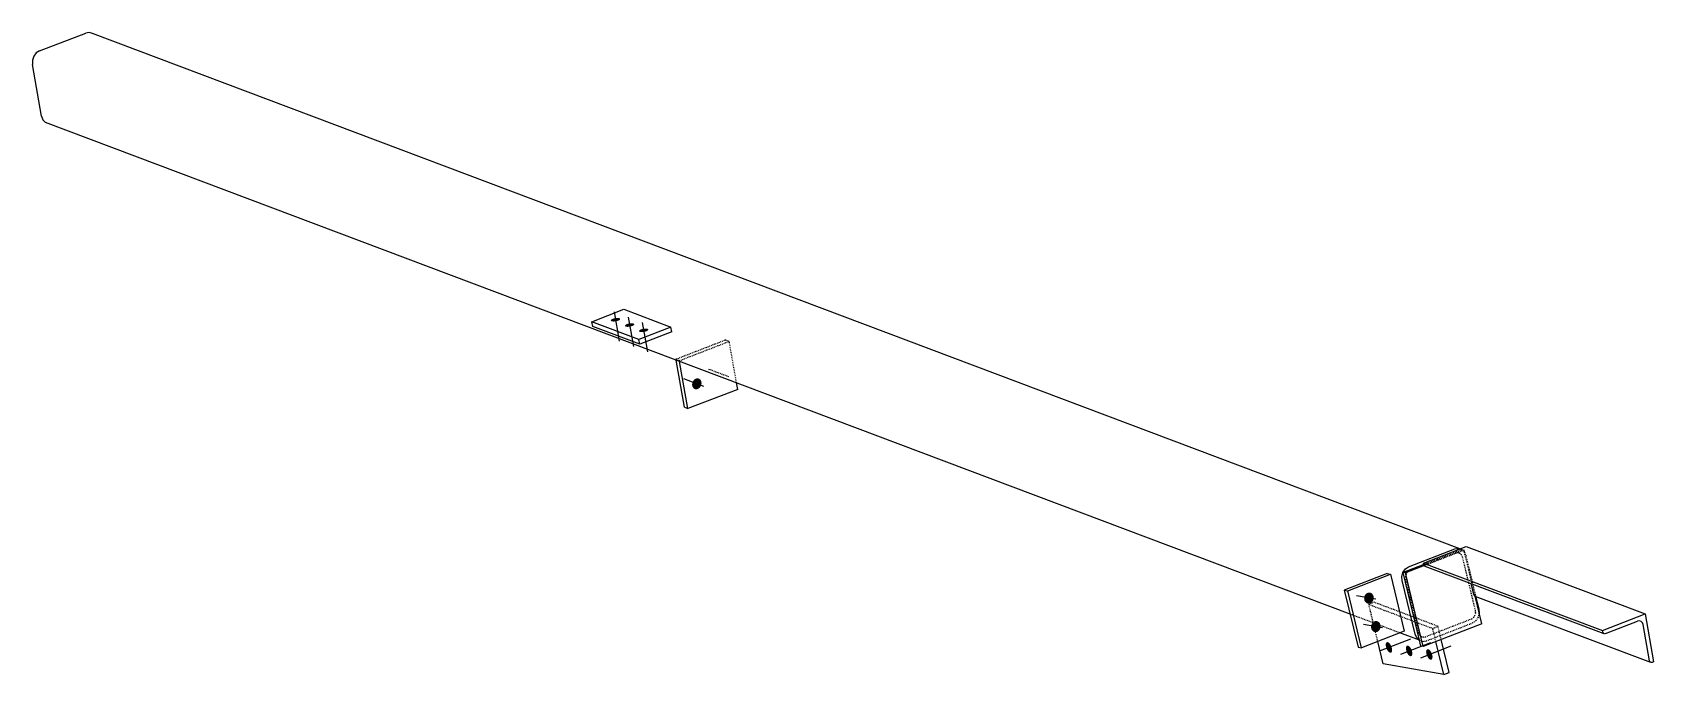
# Model space of a CAD drawing. Header units: millimetres. Extents: x 26 to 42465, y 8 to 1512.
# Drawn here: x 26 to 3779, y 26 to 1512 of the extents above; entities that cross this region are included whole.
import ezdxf

# ---------------------------------------------------------------- set-up
doc = ezdxf.new("R2010")
doc.units = ezdxf.units.MM
doc.linetypes.add('DXK_LINE_DOT2', pattern=[3.9198, 1.9599, -1.9599])
doc.layers.add('STÅL', color=7, linetype='Continuous')

msp = doc.modelspace()

# ---------------------------------------------------------------- hatches: boundary and pattern name
at = {"layer": 'STÅL', "linetype": 'Continuous'}
for points in [[(1376.9, 843.8), (1374.6, 843.4), (1372.4, 843.3), (1370.4, 843.3), (1368.6, 843.6), (1367.2, 844), (1366.1, 844.5), (1365.5, 845.2), (1365.4, 845.9), (1365.7, 846.8), (1366.5, 847.7), (1367.7, 848.5), (1369.3, 849.3), (1371.2, 850.1), (1373.3, 850.7), (1375.6, 851.2), (1377.8, 851.5), (1380, 851.6), (1382.1, 851.6), (1383.8, 851.4), (1385.3, 851), (1386.3, 850.4), (1386.9, 849.7), (1387.1, 849), (1386.7, 848.1), (1385.9, 847.3), (1384.7, 846.4), (1383.1, 845.6), (1381.2, 844.9), (1379.1, 844.2)], [(1409.5, 831.5), (1407.2, 831.1), (1405, 831), (1403, 831), (1401.2, 831.3), (1399.8, 831.7), (1398.7, 832.2), (1398.1, 832.9), (1398, 833.7), (1398.3, 834.5), (1399.1, 835.4), (1400.4, 836.2), (1402, 837), (1403.8, 837.8), (1406, 838.4), (1408.2, 838.9), (1410.5, 839.2), (1412.7, 839.3), (1414.7, 839.3), (1416.5, 839.1), (1417.9, 838.7), (1418.9, 838.1), (1419.6, 837.5), (1419.7, 836.7), (1419.4, 835.8), (1418.6, 835), (1417.3, 834.1), (1415.7, 833.3), (1413.8, 832.6), (1411.7, 831.9)], [(1442.1, 819.2), (1439.9, 818.9), (1437.7, 818.7), (1435.6, 818.8), (1433.9, 819), (1432.4, 819.4), (1431.4, 819.9), (1430.8, 820.6), (1430.6, 821.4), (1431, 822.2), (1431.8, 823.1), (1433, 823.9), (1434.6, 824.8), (1436.5, 825.5), (1438.6, 826.1), (1440.8, 826.6), (1443.1, 826.9), (1445.3, 827), (1447.3, 827), (1449.1, 826.8), (1450.5, 826.4), (1451.6, 825.8), (1452.2, 825.2), (1452.3, 824.4), (1452, 823.5), (1451.2, 822.7), (1450, 821.8), (1448.4, 821), (1446.5, 820.3), (1444.4, 819.6)], [(1554.6, 702.9), (1555.8, 705.3), (1557.3, 707.5), (1559.2, 709.3), (1561.3, 710.7), (1563.5, 711.5), (1565.8, 711.9), (1568, 711.6), (1570.1, 710.8), (1571.9, 709.6), (1573.4, 707.8), (1574.5, 705.7), (1575.2, 703.3), (1575.4, 700.7), (1575.2, 698), (1574.4, 695.4), (1573.2, 693), (1571.7, 690.8), (1569.8, 689), (1567.7, 687.6), (1565.5, 686.7), (1563.2, 686.4), (1561, 686.6), (1558.9, 687.4), (1557.1, 688.7), (1555.6, 690.5), (1554.5, 692.6), (1553.8, 695), (1553.6, 697.6), (1553.9, 700.3)], [(3109.6, 205.3), (3110.3, 207.9), (3111.4, 210.3), (3113, 212.5), (3114.8, 214.2), (3117, 215.4), (3119.2, 216.2), (3121.5, 216.3), (3123.8, 215.9), (3125.9, 215), (3127.8, 213.5), (3129.4, 211.6), (3130.6, 209.4), (3131.3, 206.9), (3131.6, 204.2), (3131.3, 201.5), (3130.6, 198.9), (3129.5, 196.5), (3127.9, 194.3), (3126.1, 192.6), (3124, 191.4), (3121.7, 190.6), (3119.4, 190.5), (3117.1, 190.9), (3115, 191.8), (3113.1, 193.3), (3111.5, 195.1), (3110.3, 197.4), (3109.6, 199.9), (3109.4, 202.6)], [(3125.6, 139.2), (3126.3, 141.9), (3127.4, 144.3), (3128.9, 146.4), (3130.8, 148.1), (3132.9, 149.4), (3135.2, 150.1), (3137.5, 150.3), (3139.8, 149.9), (3141.9, 148.9), (3143.8, 147.5), (3145.4, 145.6), (3146.5, 143.3), (3147.3, 140.8), (3147.5, 138.2), (3147.3, 135.5), (3146.6, 132.8), (3145.5, 130.4), (3143.9, 128.3), (3142.1, 126.6), (3139.9, 125.3), (3137.7, 124.6), (3135.4, 124.4), (3133.1, 124.8), (3131, 125.8), (3129.1, 127.2), (3127.5, 129.1), (3126.3, 131.4), (3125.6, 133.9), (3125.3, 136.5)], [(3172.4, 91.4), (3173.3, 88.9), (3173.8, 86.3), (3174.1, 83.9), (3174, 81.7), (3173.6, 79.8), (3172.9, 78.4), (3172, 77.4), (3170.8, 76.9), (3169.4, 77), (3167.9, 77.6), (3166.4, 78.7), (3164.9, 80.3), (3163.4, 82.3), (3162.1, 84.6), (3161, 87), (3160.2, 89.6), (3159.6, 92.2), (3159.3, 94.6), (3159.4, 96.8), (3159.8, 98.6), (3160.5, 100.1), (3161.4, 101.1), (3162.6, 101.5), (3164, 101.4), (3165.5, 100.8), (3167, 99.7), (3168.6, 98.1), (3170, 96.2), (3171.3, 93.9)], [(3219.2, 83.3), (3220.1, 80.7), (3220.6, 78.2), (3220.9, 75.7), (3220.8, 73.6), (3220.4, 71.7), (3219.7, 70.2), (3218.8, 69.3), (3217.6, 68.8), (3216.2, 68.9), (3214.7, 69.5), (3213.2, 70.6), (3211.7, 72.2), (3210.2, 74.1), (3208.9, 76.4), (3207.8, 78.9), (3207, 81.4), (3206.4, 84), (3206.1, 86.4), (3206.2, 88.6), (3206.6, 90.5), (3207.3, 91.9), (3208.2, 92.9), (3209.4, 93.4), (3210.8, 93.3), (3212.3, 92.7), (3213.8, 91.6), (3215.4, 90), (3216.8, 88), (3218.1, 85.8)], [(3266, 75.1), (3266.8, 72.6), (3267.4, 70), (3267.7, 67.6), (3267.6, 65.4), (3267.2, 63.5), (3266.5, 62.1), (3265.6, 61.1), (3264.4, 60.6), (3263, 60.7), (3261.5, 61.3), (3260, 62.4), (3258.4, 64), (3257, 66), (3255.7, 68.3), (3254.6, 70.7), (3253.7, 73.3), (3253.2, 75.8), (3252.9, 78.3), (3253, 80.5), (3253.4, 82.3), (3254.1, 83.8), (3255, 84.8), (3256.2, 85.2), (3257.6, 85.1), (3259.1, 84.5), (3260.6, 83.4), (3262.1, 81.8), (3263.6, 79.9), (3264.9, 77.6)]]:
    msp.add_hatch(color=96, dxfattribs=at).paths.add_polyline_path(points)

# ---------------------------------------------------------------- linework, layer by layer
at = {"layer": 'STÅL', "color": 2, "linetype": 'Continuous'}
for p, q in [((42.9, 1469.5), (149.9, 1510.9)), ((158.1, 1512.2), (149.9, 1510.9)), ((165.7, 1509.8), (158.1, 1512.2)), ((3331.1, 317.3), (165.7, 1509.8)), ((35.3, 1464.7), (29.5, 1457.1)), ((42.9, 1469.5), (35.3, 1464.7)), ((29.5, 1457.1), (26.4, 1447.8)), ((26.4, 1447.8), (26.4, 1438.4)), ((47.6, 1318.1), (26.4, 1438.4)), ((47.6, 1318.1), (50.7, 1309.8)), ((50.7, 1309.8), (56.5, 1304)), ((3077, 166.2), (56.5, 1304)), ((1321.5, 842.9), (1395.6, 871.6)), ((1395.6, 871.6), (1504.4, 830.6)), ((1323.5, 831.8), (1321.5, 842.9)), ((1430.3, 801.9), (1321.5, 842.9)), ((1432.3, 790.8), (1323.5, 831.8)), ((1504.4, 830.6), (1430.3, 801.9)), ((1506.3, 819.5), (1504.4, 830.6)), ((1432.3, 790.8), (1430.3, 801.9)), ((1506.3, 819.5), (1432.3, 790.8)), ((1535.7, 644.8), (1516.4, 754.1)), ((1543.9, 641.7), (1524.6, 751)), ((1659.1, 686.3), (1543.9, 641.7)), ((1659.1, 686.3), (1656.5, 701.3)), ((1535.7, 644.8), (1543.9, 641.7)), ((3212.2, 275.5), (3319.2, 317)), ((3246.5, 284.5), (3345.3, 322.8)), ((3319.2, 317), (3327.5, 318.2)), ((3330.8, 317.2), (3327.5, 318.2)), ((3345.3, 322.8), (3759.8, 166.6)), ((3196.7, 253.5), (3199.3, 262.9)), ((3199.3, 262.9), (3204.8, 270.7)), ((3247.4, 280.9), (3199.6, 262.4)), ((3248.8, 278.5), (3204.8, 261.5)), ((3204.8, 270.7), (3212.2, 275.5)), ((3247.3, 281.2), (3246.5, 284.5)), ((3246.5, 284.5), (3661.1, 128.4)), ((3247.3, 281.2), (3248.3, 279)), ((3248.3, 279), (3249.9, 277.4)), ((3249.9, 277.4), (3663.9, 121.5)), ((3162.3, 260.1), (3063.5, 221.8)), ((3071.3, 220.5), (3170.1, 258.7)), ((3162.3, 260.1), (3170.1, 258.7)), ((3170.1, 258.7), (3202, 126.6)), ((3197.4, 243.8), (3196.7, 253.5)), ((3227.3, 120.2), (3197.4, 243.8)), ((3237.5, 105.7), (3199.6, 262.4)), ((3204.8, 261.5), (3199.6, 262.4)), ((3246, 91.4), (3204.8, 261.5)), ((3363.2, 211.7), (3357, 237.1)), ((3063.5, 221.8), (3095.5, 89.8)), ((3063.5, 221.8), (3071.3, 220.5)), ((3103.3, 88.4), (3071.3, 220.5)), ((3363.2, 211.7), (3364.1, 209.5)), ((3364.1, 209.5), (3365.8, 207.9)), ((3365.8, 207.9), (3772.4, 54.7)), ((3381.8, 144), (3366.4, 207.7)), ((3375.4, 177.6), (3368.3, 207)), ((3376.1, 167.9), (3375.4, 177.6)), ((3376, 167.8), (3376.1, 167.9)), ((3661.1, 128.4), (3759.8, 166.6)), ((3746.8, 150.7), (3742.5, 150)), ((3750.7, 149.4), (3746.8, 150.7)), ((3759.8, 166.6), (3779.4, 55.6)), ((3202, 126.6), (3103.3, 88.4)), ((3237.3, 105.8), (3192.1, 122.8)), ((3231, 111.7), (3227.3, 120.2)), ((3381.8, 144), (3246, 91.4)), ((3661.6, 125.1), (3661.1, 128.4)), ((3662.4, 123), (3661.6, 125.1)), ((3663.9, 121.5), (3662.4, 123)), ((3665.9, 120.8), (3663.9, 121.5)), ((3668, 121.2), (3665.9, 120.8)), ((3668, 121.2), (3742.5, 150)), ((3753.7, 146.4), (3750.7, 149.4)), ((3755.4, 142.1), (3753.7, 146.4)), ((3770.1, 58.4), (3755.4, 142.1)), ((3095.5, 89.8), (3103.3, 88.4)), ((3153.6, 50.9), (3141, 103)), ((3237.3, 105.8), (3231, 111.7)), ((3237.3, 105.8), (3237.5, 105.7)), ((3240.8, 92.3), (3237.5, 105.7)), ((3246, 91.4), (3240.8, 92.3)), ((3294, 26.4), (3275.5, 102.8)), ((3306.3, 31.2), (3287.8, 107.6)), ((3294, 26.4), (3153.6, 50.9)), ((3770.9, 56.3), (3770.1, 58.4)), ((3772.4, 54.7), (3770.9, 56.3)), ((3774.4, 54.1), (3772.4, 54.7)), ((3776.5, 54.5), (3774.4, 54.1)), ((3779.4, 55.6), (3776.5, 54.5)), ((3294, 26.4), (3306.3, 31.2))]:
    msp.add_line(p, q, dxfattribs=at)
at = {"layer": 'STÅL', "color": 96, "linetype": 'Continuous'}
for p, q in [((1373, 865.6), (1384.9, 798)), ((1405.6, 853.3), (1417.6, 785.8)), ((1438.3, 841), (1450.2, 773.5)), ((1580.8, 693), (1534.6, 710.4)), ((3136.1, 200.7), (3091.9, 208.4)), ((3152, 134.6), (3107.8, 142.3)), ((3147.3, 81.7), (3217.3, 108.8)), ((3194.1, 73.6), (3264, 100.7)), ((3240.9, 65.4), (3310.8, 92.5))]:
    msp.add_line(p, q, dxfattribs=at)
at = {"layer": 'STÅL', "color": 7, "linetype": 'DXK_LINE_DOT2'}
for p, q in [((1631.4, 800.5), (1516.1, 755.8)), ((1524.3, 752.8), (1639.5, 797.4)), ((1631.4, 800.5), (1639.5, 797.4)), ((1656.5, 701.3), (1639.5, 797.4)), ((1516.3, 754.8), (1516.1, 755.8)), ((1516.1, 755.8), (1524.3, 752.8)), ((1516.4, 754.1), (1516.3, 754.8)), ((1524.5, 751.7), (1524.3, 752.8)), ((1524.6, 751), (1524.5, 751.7)), ((3321.5, 307.5), (3214.5, 266)), ((3335.4, 315), (3247.4, 280.9)), ((3340.6, 314.1), (3248.8, 278.5)), ((3326.5, 308.2), (3321.5, 307.5)), ((3331.2, 306.7), (3326.5, 308.2)), ((3335.4, 315.7), (3330.8, 317.2)), ((3335.4, 315.7), (3331.1, 317.3)), ((3335, 303.1), (3331.2, 306.7)), ((3337.3, 298), (3335, 303.1)), ((3335.4, 315.7), (3341.8, 309.7)), ((3335.4, 315), (3340.6, 314.1)), ((3366.4, 207.8), (3340.6, 314.1)), ((3341.8, 309.7), (3345.5, 301.2)), ((3368.3, 207.1), (3345.5, 301.2)), ((3210, 263.1), (3206.8, 258.5)), ((3214.5, 266), (3210, 263.1)), ((3367.2, 174.4), (3337.3, 298)), ((3206.8, 258.5), (3205.2, 252.8)), ((3205.2, 252.8), (3205.6, 247)), ((3235.5, 123.4), (3205.6, 247)), ((3132.6, 193.6), (3120.2, 188.8)), ((3141, 103), (3120.2, 188.8)), ((3120.2, 188.8), (3268.1, 133.1)), ((3280.5, 137.9), (3132.6, 193.6)), ((3366.4, 207.7), (3366.4, 207.8)), ((3368.3, 207), (3368.3, 207.1)), ((3192.1, 122.8), (3077, 166.2)), ((3251.3, 113.9), (3358.3, 155.4)), ((3358.3, 155.4), (3362.8, 158.3)), ((3368, 150.7), (3360.6, 145.9)), ((3362.8, 158.3), (3366, 162.9)), ((3366, 162.9), (3367.6, 168.6)), ((3367.6, 168.6), (3367.2, 174.4)), ((3373.5, 158.5), (3368, 150.7)), ((3373.5, 158.5), (3376, 167.8)), ((3235.5, 123.4), (3237.7, 118.3)), ((3237.7, 118.3), (3241.5, 114.7)), ((3241.5, 114.7), (3246.3, 113.2)), ((3246.3, 113.2), (3251.3, 113.9)), ((3253.6, 104.4), (3360.6, 145.9)), ((3268.1, 133.1), (3280.5, 137.9)), ((3275.5, 102.8), (3268.1, 133.1)), ((3287.8, 107.6), (3280.5, 137.9)), ((3237.5, 105.7), (3237.5, 105.7)), ((3237.5, 105.7), (3245.3, 103.2)), ((3245.3, 103.2), (3253.6, 104.4))]:
    msp.add_line(p, q, dxfattribs=at)
at = {"layer": 'STÅL', "color": 96, "linetype": 'DXK_LINE_DOT2'}
msp.add_line((1638.5, 715.3), (1592.2, 732.7), dxfattribs=at)

doc.saveas('drawing.dxf')
